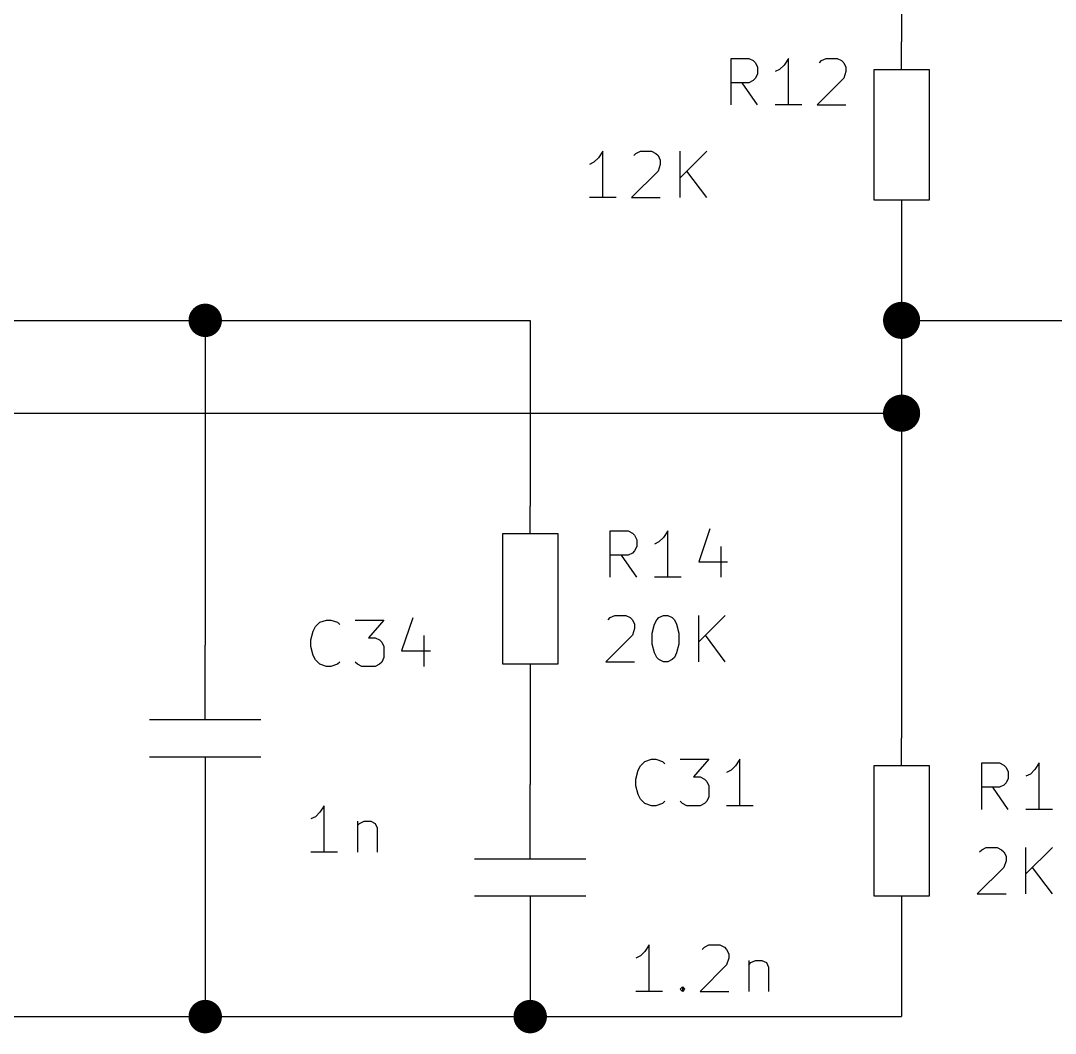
# Model space of a CAD drawing. Header units: millimetres. Extents: x 10 to 287, y -200 to -10.
# Drawn here: x 148.62 to 176.92, y -145.24 to -117.53 of the extents above; entities that cross this region are included whole.
import ezdxf

# ---------------------------------------------------------------- set-up
doc = ezdxf.new("R2010")
doc.units = ezdxf.units.MM
for name, color, linetype in [('GREENSIXTYFIVE', 129, 'CONTINUOUS'), ('LIGHTGREEN', 92, 'CONTINUOUS'), ('RED', 14, 'CONTINUOUS')]:
    doc.layers.add(name, color=color, linetype=linetype)

msp = doc.modelspace()

# ---------------------------------------------------------------- linework, layer by layer
at = {"layer": 'GREENSIXTYFIVE', "linetype": 'CONTINUOUS'}
for p, q in [((168.0535, -119.8322), (168.0535, -118.5622)), ((168.0535, -118.5622), (168.5373, -118.5622)), ((168.5373, -118.5622), (168.6583, -118.6227)), ((169.6259, -118.5622), (169.505, -118.7437)), ((169.6259, -119.8322), (169.6259, -118.5622)), ((170.533, -118.6227), (170.654, -118.5622)), ((170.654, -118.5622), (170.9564, -118.5622)), ((170.9564, -118.5622), (171.0773, -118.6227)), ((168.6583, -118.6227), (168.7188, -118.6832)), ((168.7188, -118.6832), (168.7792, -118.8041)), ((168.7792, -118.8041), (168.7792, -118.9856)), ((169.384, -118.8646), (169.2631, -118.9251)), ((169.505, -118.7437), (169.384, -118.8646)), ((170.4726, -118.6832), (170.533, -118.6227)), ((171.0773, -118.6227), (171.1378, -118.6832)), ((171.1378, -118.6832), (171.1983, -118.8041)), ((171.1983, -118.8041), (171.1983, -118.9251)), ((168.7188, -119.1065), (168.6583, -119.167)), ((168.7792, -118.9856), (168.7188, -119.1065)), ((171.1378, -119.1065), (170.4121, -119.8322)), ((171.1983, -118.9251), (171.1378, -119.1065)), ((168.5373, -119.2275), (168.0535, -119.2275)), ((168.7792, -119.8322), (168.3559, -119.2275)), ((168.6583, -119.167), (168.5373, -119.2275)), ((169.9888, -119.8322), (169.2631, -119.8322)), ((170.4121, -119.8322), (171.1983, -119.8322)), ((164.5459, -121.1022), (164.425, -121.2837)), ((164.5459, -122.3722), (164.5459, -121.1022)), ((165.453, -121.1627), (165.574, -121.1022)), ((165.574, -121.1022), (165.8764, -121.1022)), ((165.8764, -121.1022), (165.9973, -121.1627)), ((166.6625, -122.3722), (166.6625, -121.1022)), ((167.3882, -121.1022), (166.6625, -121.8279)), ((164.304, -121.4046), (164.1831, -121.4651)), ((164.425, -121.2837), (164.304, -121.4046)), ((165.3926, -121.2232), (165.453, -121.1627)), ((165.9973, -121.1627), (166.0578, -121.2232)), ((166.0578, -121.2232), (166.1183, -121.3441)), ((166.1183, -121.3441), (166.1183, -121.4651)), ((166.0578, -121.6465), (165.3321, -122.3722)), ((166.1183, -121.4651), (166.0578, -121.6465)), ((167.3882, -122.3722), (166.844, -121.6465)), ((164.9088, -122.3722), (164.1831, -122.3722)), ((165.3321, -122.3722), (166.1183, -122.3722)), ((164.7515, -132.7608), (164.7515, -131.4908)), ((164.7515, -131.4908), (165.2353, -131.4908)), ((165.2353, -131.4908), (165.3563, -131.5513)), ((165.3563, -131.5513), (165.4168, -131.6118)), ((166.3239, -131.4908), (166.203, -131.6723)), ((166.3239, -132.7608), (166.3239, -131.4908)), ((167.4729, -131.4304), (167.1706, -132.3375)), ((165.4168, -131.6118), (165.4772, -131.7327)), ((165.4772, -131.7327), (165.4772, -131.9142)), ((166.082, -131.7932), (165.9611, -131.8537)), ((166.203, -131.6723), (166.082, -131.7932)), ((165.2353, -132.1561), (164.7515, -132.1561)), ((165.4772, -132.7608), (165.0539, -132.1561)), ((165.3563, -132.0956), (165.2353, -132.1561)), ((165.4168, -132.0351), (165.3563, -132.0956)), ((165.4772, -131.9142), (165.4168, -132.0351)), ((167.7753, -131.9142), (167.7753, -132.7608)), ((167.1706, -132.3375), (167.9567, -132.3375)), ((166.6868, -132.7608), (165.9611, -132.7608)), ((159.3449, -133.8688), (159.0426, -134.7759)), ((164.6911, -133.9232), (164.7515, -133.8627)), ((164.7515, -133.8627), (164.8725, -133.8022)), ((164.8725, -133.8022), (165.1749, -133.8022)), ((165.1749, -133.8022), (165.2958, -133.8627)), ((165.2958, -133.8627), (165.3563, -133.9232)), ((166.0215, -133.9232), (166.082, -133.8627)), ((166.082, -133.8627), (166.2029, -133.8022)), ((166.2029, -133.8022), (166.3239, -133.8022)), ((166.3239, -133.8022), (166.4448, -133.8627)), ((166.4448, -133.8627), (166.5053, -133.9232)), ((167.1705, -135.0722), (167.1705, -133.8022)), ((167.8962, -133.8022), (167.1705, -134.5279)), ((156.6235, -134.2316), (156.684, -134.1107)), ((156.684, -134.1107), (156.805, -133.9897)), ((156.805, -133.9897), (156.9864, -133.9292)), ((156.9864, -133.9292), (157.1073, -133.9292)), ((157.1073, -133.9292), (157.2888, -133.9897)), ((157.2888, -133.9897), (157.3492, -134.0502)), ((157.7726, -133.9292), (158.5588, -133.9292)), ((158.5588, -133.9292), (158.1354, -134.413)), ((165.3563, -133.9232), (165.4168, -134.0441)), ((165.4168, -134.0441), (165.4168, -134.1651)), ((165.9006, -134.286), (165.961, -134.0441)), ((165.961, -134.0441), (166.0215, -133.9232)), ((166.5053, -133.9232), (166.5658, -134.0441)), ((166.5658, -134.0441), (166.6263, -134.286)), ((156.5631, -134.4735), (156.6235, -134.2316)), ((158.1354, -134.413), (158.3169, -134.413)), ((158.3169, -134.413), (158.4378, -134.4735)), ((159.6473, -134.3526), (159.6473, -135.1992)), ((165.3563, -134.3465), (164.6306, -135.0722)), ((165.4168, -134.1651), (165.3563, -134.3465)), ((165.9006, -134.5884), (165.9006, -134.286)), ((166.6263, -134.286), (166.6263, -134.5884)), ((167.8962, -135.0722), (167.352, -134.3465)), ((156.5631, -134.6549), (156.5631, -134.4735)), ((156.6235, -134.8968), (156.5631, -134.6549)), ((158.4378, -134.4735), (158.4983, -134.534)), ((158.4983, -134.534), (158.5588, -134.6549)), ((158.5588, -134.6549), (158.5588, -134.9573)), ((165.961, -134.8303), (165.9006, -134.5884)), ((166.6263, -134.5884), (166.5658, -134.8303)), ((156.684, -135.0178), (156.6235, -134.8968)), ((158.5588, -134.9573), (158.4983, -135.0783)), ((159.0426, -134.7759), (159.8287, -134.7759)), ((166.0215, -134.9513), (165.961, -134.8303)), ((166.082, -135.0118), (166.0215, -134.9513)), ((166.5053, -134.9513), (166.4448, -135.0118)), ((166.5658, -134.8303), (166.5053, -134.9513)), ((156.805, -135.1388), (156.684, -135.0178)), ((156.9864, -135.1992), (156.805, -135.1388)), ((157.1073, -135.1992), (156.9864, -135.1992)), ((157.2888, -135.1388), (157.1073, -135.1992)), ((157.3492, -135.0783), (157.2888, -135.1388)), ((157.8331, -135.1388), (157.7726, -135.0783)), ((157.954, -135.1992), (157.8331, -135.1388)), ((158.3169, -135.1992), (157.954, -135.1992)), ((158.4378, -135.1388), (158.3169, -135.1992)), ((158.4983, -135.0783), (158.4378, -135.1388)), ((164.6306, -135.0722), (165.4168, -135.0722)), ((166.2029, -135.0722), (166.082, -135.0118)), ((166.3239, -135.0722), (166.2029, -135.0722)), ((166.4448, -135.0118), (166.3239, -135.0722)), ((165.574, -137.9207), (165.695, -137.7997)), ((165.695, -137.7997), (165.8764, -137.7392)), ((165.8764, -137.7392), (165.9973, -137.7392)), ((165.9973, -137.7392), (166.1788, -137.7997)), ((166.1788, -137.7997), (166.2392, -137.8602)), ((166.6626, -137.7392), (167.4488, -137.7392)), ((167.4488, -137.7392), (167.0254, -138.223)), ((168.2954, -137.7392), (168.1745, -137.9207)), ((168.2954, -139.0092), (168.2954, -137.7392)), ((165.4531, -138.2835), (165.5135, -138.0416)), ((165.5135, -138.0416), (165.574, -137.9207)), ((168.0535, -138.0416), (167.9326, -138.1021)), ((168.1745, -137.9207), (168.0535, -138.0416)), ((174.9115, -139.1108), (174.9115, -137.8408)), ((174.9115, -137.8408), (175.3953, -137.8408)), ((175.3953, -137.8408), (175.5163, -137.9013)), ((175.5163, -137.9013), (175.5768, -137.9618)), ((175.5768, -137.9618), (175.6372, -138.0827)), ((175.6372, -138.0827), (175.6372, -138.2642)), ((176.363, -138.0223), (176.242, -138.1432)), ((176.4839, -137.8408), (176.363, -138.0223)), ((176.4839, -139.1108), (176.4839, -137.8408)), ((165.4531, -138.4649), (165.4531, -138.2835)), ((167.0254, -138.223), (167.2069, -138.223)), ((167.2069, -138.223), (167.3278, -138.2835)), ((167.3278, -138.2835), (167.3883, -138.344)), ((167.3883, -138.344), (167.4488, -138.4649)), ((175.5768, -138.3851), (175.5163, -138.4456)), ((175.6372, -138.2642), (175.5768, -138.3851)), ((176.242, -138.1432), (176.1211, -138.2037)), ((165.5135, -138.7068), (165.4531, -138.4649)), ((167.4488, -138.4649), (167.4488, -138.7673)), ((175.3953, -138.5061), (174.9115, -138.5061)), ((175.6372, -139.1108), (175.2139, -138.5061)), ((175.5163, -138.4456), (175.3953, -138.5061)), ((165.574, -138.8278), (165.5135, -138.7068)), ((165.695, -138.9488), (165.574, -138.8278)), ((165.8764, -139.0092), (165.695, -138.9488)), ((166.1788, -138.9488), (165.9973, -139.0092)), ((166.2392, -138.8883), (166.1788, -138.9488)), ((166.7231, -138.9488), (166.6626, -138.8883)), ((166.844, -139.0092), (166.7231, -138.9488)), ((167.3278, -138.9488), (167.2069, -139.0092)), ((167.3883, -138.8883), (167.3278, -138.9488)), ((167.4488, -138.7673), (167.3883, -138.8883)), ((156.805, -139.1907), (156.684, -139.3116)), ((156.9259, -139.0092), (156.805, -139.1907)), ((156.9259, -140.2792), (156.9259, -139.0092)), ((165.9973, -139.0092), (165.8764, -139.0092)), ((167.2069, -139.0092), (166.844, -139.0092)), ((168.6583, -139.0092), (167.9326, -139.0092)), ((176.8468, -139.1108), (176.1211, -139.1108)), ((156.684, -139.3116), (156.5631, -139.3721)), ((157.833, -139.4326), (157.833, -140.2792)), ((157.833, -139.5535), (157.8935, -139.493)), ((157.8935, -139.493), (158.0145, -139.4326)), ((158.0145, -139.4326), (158.1959, -139.4326)), ((158.1959, -139.4326), (158.3168, -139.493)), ((158.3168, -139.493), (158.3773, -139.614)), ((158.3773, -139.614), (158.3773, -140.2792)), ((157.2888, -140.2792), (156.5631, -140.2792)), ((174.8511, -140.2732), (174.9115, -140.2127)), ((174.9115, -140.2127), (175.0325, -140.1522)), ((175.0325, -140.1522), (175.3349, -140.1522)), ((175.3349, -140.1522), (175.4558, -140.2127)), ((175.4558, -140.2127), (175.5163, -140.2732)), ((175.5163, -140.2732), (175.5768, -140.3941)), ((176.121, -141.4222), (176.121, -140.1522)), ((176.8467, -140.1522), (176.121, -140.8779)), ((175.5768, -140.5151), (175.5163, -140.6965)), ((175.5768, -140.3941), (175.5768, -140.5151)), ((175.5163, -140.6965), (174.7906, -141.4222)), ((176.8467, -141.4222), (176.3025, -140.6965)), ((174.7906, -141.4222), (175.5768, -141.4222)), ((165.8159, -142.8192), (165.695, -143.0007)), ((165.8159, -144.0892), (165.8159, -142.8192)), ((167.2674, -142.9402), (167.3278, -142.8797)), ((167.3278, -142.8797), (167.4488, -142.8192)), ((167.4488, -142.8192), (167.7512, -142.8192)), ((167.7512, -142.8192), (167.8721, -142.8797)), ((167.8721, -142.8797), (167.9326, -142.9402)), ((165.574, -143.1216), (165.4531, -143.1821)), ((165.695, -143.0007), (165.574, -143.1216)), ((167.9326, -142.9402), (167.9931, -143.0611)), ((167.9931, -143.1821), (167.9326, -143.3635)), ((167.9931, -143.0611), (167.9931, -143.1821)), ((167.9326, -143.3635), (167.2069, -144.0892)), ((168.5373, -143.2426), (168.5373, -144.0892)), ((168.5373, -143.3635), (168.5978, -143.303)), ((168.5978, -143.303), (168.7188, -143.2426)), ((168.7188, -143.2426), (168.9002, -143.2426)), ((168.9002, -143.2426), (169.0211, -143.303)), ((169.0211, -143.303), (169.0816, -143.424)), ((169.0816, -143.424), (169.0816, -144.0892)), ((166.6626, -144.0288), (166.723, -143.9683)), ((166.723, -144.0892), (166.6626, -144.0288)), ((166.723, -143.9683), (166.7835, -144.0288)), ((166.723, -143.9683), (166.723, -144.0892)), ((166.7835, -144.0288), (166.723, -144.0892)), ((166.1788, -144.0892), (165.4531, -144.0892)), ((167.2069, -144.0892), (167.9931, -144.0892))]:
    msp.add_line(p, q, dxfattribs=at)
at = {"layer": 'LIGHTGREEN', "linetype": 'CONTINUOUS'}
for p, q in [((172.72, -115.57), (172.72, -118.11)), ((172.72, -123.19), (172.72, -125.73)), ((144.78, -125.73), (153.67, -125.73)), ((153.67, -125.73), (162.56, -125.73)), ((153.67, -125.73), (153.67, -134.62)), ((162.56, -125.73), (162.56, -130.81)), ((172.72, -125.73), (182.88, -125.73)), ((172.72, -125.73), (172.72, -128.27)), ((144.78, -128.27), (172.72, -128.27)), ((172.72, -128.27), (172.72, -137.16)), ((162.56, -135.89), (162.56, -138.43)), ((153.67, -139.7), (153.67, -144.78)), ((172.72, -142.24), (172.72, -144.78)), ((162.56, -143.51), (162.56, -144.78)), ((147.32, -144.78), (153.67, -144.78)), ((153.67, -144.78), (162.56, -144.78)), ((162.56, -144.78), (172.72, -144.78))]:
    msp.add_line(p, q, dxfattribs=at)
at = {"layer": 'LIGHTGREEN'}
for points, const_width in [([(153.4414, -125.73, 1), (153.8986, -125.73, 1)], 0.4572), ([(172.466, -125.73, 1), (172.974, -125.73, 1)], 0.508), ([(172.466, -128.27, 1), (172.974, -128.27, 1)], 0.508), ([(153.4414, -144.78, 1), (153.8986, -144.78, 1)], 0.4572), ([(162.3314, -144.78, 1), (162.7886, -144.78, 1)], 0.4572)]:
    msp.add_lwpolyline(points, format="xyb", close=True, dxfattribs=dict(at, const_width=const_width))
at = {"layer": 'RED', "linetype": 'CONTINUOUS'}
for p, q in [((172.72, -118.872), (172.72, -118.11)), ((171.958, -118.872), (171.958, -122.428)), ((173.482, -118.872), (171.958, -118.872)), ((173.482, -122.428), (173.482, -118.872)), ((171.958, -122.428), (173.482, -122.428)), ((172.72, -122.428), (172.72, -123.19)), ((162.56, -131.572), (162.56, -130.81)), ((161.798, -131.572), (161.798, -135.128)), ((163.322, -131.572), (161.798, -131.572)), ((163.322, -135.128), (163.322, -131.572)), ((153.67, -136.652), (153.67, -134.62)), ((161.798, -135.128), (163.322, -135.128)), ((162.56, -135.128), (162.56, -135.89)), ((152.146, -136.652), (155.194, -136.652)), ((172.72, -137.922), (172.72, -137.16)), ((152.146, -137.668), (155.194, -137.668)), ((153.67, -137.668), (153.67, -139.7)), ((171.958, -137.922), (171.958, -141.478)), ((173.482, -137.922), (171.958, -137.922)), ((173.482, -141.478), (173.482, -137.922)), ((162.56, -140.462), (162.56, -138.43)), ((161.036, -140.462), (164.084, -140.462)), ((161.036, -141.478), (164.084, -141.478)), ((162.56, -141.478), (162.56, -143.51)), ((171.958, -141.478), (173.482, -141.478)), ((172.72, -141.478), (172.72, -142.24))]:
    msp.add_line(p, q, dxfattribs=at)

doc.saveas('drawing.dxf')
